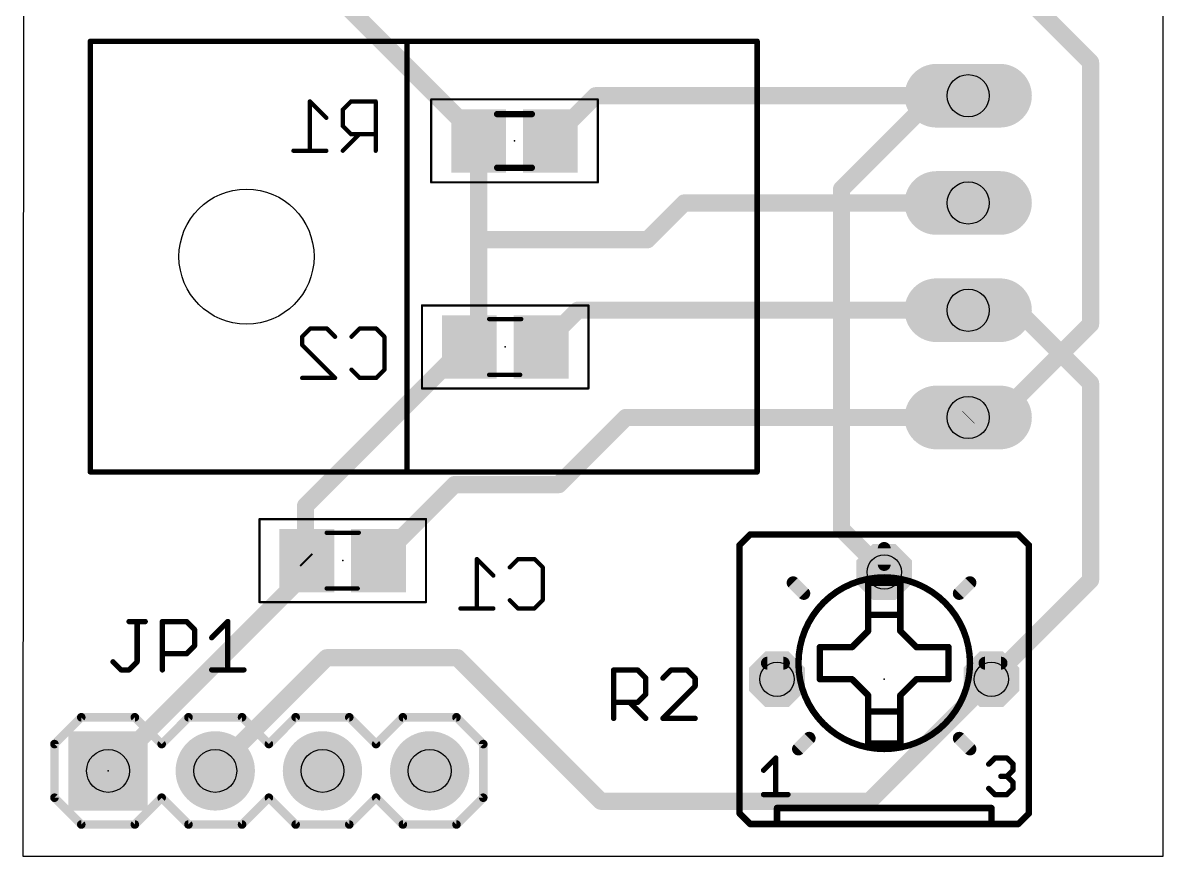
# Model space of a CAD drawing. Extents: x 0 to 27, y 0 to 45.
# Drawn here: x 0 to 27.02, y 0 to 19.74 of the extents above; entities that cross this region are included whole.
import ezdxf

# ---------------------------------------------------------------- set-up
doc = ezdxf.new("R2010")
doc.units = 0
for name, color, linetype in [('1', 22, 'CONTINUOUS'), ('16', 175, 'CONTINUOUS'), ('17', 82, 'CONTINUOUS'), ('20', 7, 'CONTINUOUS'), ('21', 253, 'CONTINUOUS'), ('23', 7, 'CONTINUOUS'), ('24', 7, 'CONTINUOUS'), ('25', 253, 'CONTINUOUS'), ('26', 253, 'CONTINUOUS'), ('40', 175, 'CONTINUOUS'), ('44', 253, 'CONTINUOUS'), ('51', 253, 'CONTINUOUS'), ('52', 253, 'CONTINUOUS')]:
    doc.layers.add(name, color=color, linetype=linetype)

# ---------------------------------------------------------------- blocks, each defined once
blk = doc.blocks.new('RECT')
blk.add_solid([(-0.5, -0.5), (0.5, -0.5), (-0.5, 0.5), (0.5, 0.5)])
blk = doc.blocks.new('SQUAREP')
blk.add_solid([(-0.5, -0.5), (0.5, -0.5), (-0.5, 0.5), (0.5, 0.5)])
blk = doc.blocks.new('ROUNDP')
at = {"const_width": 0.5}
blk.add_lwpolyline([(0, -0.25, 1), (0, 0.25, 1), (0, -0.25)], format="xyb", dxfattribs=at)
blk = doc.blocks.new('OCTAGONP')
at = {"const_width": 0.5}
blk.add_lwpolyline([(-0.25, -0.1036), (-0.25, 0.1036), (-0.1036, 0.25), (0.1036, 0.25), (0.25, 0.1036), (0.25, -0.1036), (0.1036, -0.25), (-0.1036, -0.25), (-0.25, -0.1036), (-0.25, 0.1036)], dxfattribs=at)
blk = doc.blocks.new('LONGP100')
at = {"const_width": 1}
blk.add_lwpolyline([(-0.5, 0), (0.5, 0)], dxfattribs=at)
at = {"const_width": 0.5}
for points in [[(-0.5, 0.25, 1), (-0.5, -0.25)], [(0.5, -0.25, 1), (0.5, 0.25)]]:
    blk.add_lwpolyline(points, format="xyb", dxfattribs=at)

msp = doc.modelspace()

# ---------------------------------------------------------------- linework, layer by layer
at = {"layer": '1', "const_width": 0.4064}
for points in [[(23.2, 20.9), (25.3, 18.8)], [(25.3, 18.8), (25.3, 12.6)], [(21.61, 18.01), (19.4, 15.8)], [(22.4, 18.01), (21.61, 18.01)], [(19.4, 15.8), (19.4, 7.74)], [(25.3, 12.6), (23.1, 10.4)], [(22.41, 10.4), (22.4, 10.39)], [(23.1, 10.4), (22.41, 10.4)], [(19.4, 7.74), (20.41, 6.73)], [(4.56, 2.06), (7.2, 4.7)], [(7.2, 4.7), (10.3, 4.7)], [(10.3, 4.7), (13.7, 1.3)], [(20.06, 1.3), (22.95, 4.19)], [(4.56, 2.02), (4.56, 2.06)], [(13.7, 1.3), (20.06, 1.3)]]:
    msp.add_lwpolyline(points, dxfattribs=at)
at = {"layer": '1', "const_width": 0.2032}
for points in [[(25.4016, 18.8, 1), (25.1984, 18.8)], [(25.2282, 18.7282, 1), (25.3718, 18.8718)], [(21.61, 18.1116, 1), (21.61, 17.9084)], [(21.6818, 17.9382, 1), (21.5382, 18.0818)], [(22.4, 17.9084, 1), (22.4, 18.1116)], [(19.5016, 15.8, 1), (19.2984, 15.8)], [(19.3282, 15.8718, 1), (19.4718, 15.7282)], [(25.1984, 12.6, 1), (25.4016, 12.6)], [(25.3718, 12.5282, 1), (25.2282, 12.6718)], [(22.3282, 10.4618, 1), (22.4718, 10.3182)], [(22.41, 10.5016, 1), (22.41, 10.2984)], [(22.4818, 10.3282, 1), (22.3382, 10.4718)], [(23.0282, 10.4718, 1), (23.1718, 10.3282)], [(23.1, 10.2984, 1), (23.1, 10.5016)], [(19.2984, 7.74, 1), (19.5016, 7.74)], [(19.4718, 7.8118, 1), (19.3282, 7.6682)], [(20.3382, 6.6582, 1), (20.4818, 6.8018)], [(7.2, 4.8016, 1), (7.2, 4.5984)], [(7.2718, 4.6282, 1), (7.1282, 4.7718)], [(10.3718, 4.7718, 1), (10.2282, 4.6282)], [(10.3, 4.5984, 1), (10.3, 4.8016)], [(23.0218, 4.1182, 1), (22.8782, 4.2618)], [(4.6616, 2.06, 1), (4.4584, 2.06)], [(4.4882, 2.1318, 1), (4.6318, 1.9882)], [(4.4584, 2.02, 1), (4.6616, 2.02)], [(13.7, 1.4016, 1), (13.7, 1.1984)], [(13.6282, 1.2282, 1), (13.7718, 1.3718)], [(19.9882, 1.3718, 1), (20.1318, 1.2282)], [(20.06, 1.1984, 1), (20.06, 1.4016)]]:
    msp.add_lwpolyline(points, format="xyb", dxfattribs=at)
at = {"layer": '16', "const_width": 0.4064}
for points in [[(10.8, 17), (7.1, 20.7)], [(13.57, 18.01), (12.5, 16.94)], [(22.4, 18.01), (13.57, 18.01)], [(10.8, 16.94), (10.8, 17)], [(10.8, 16.94), (10.8, 14.6)], [(15.67, 15.47), (14.8, 14.6)], [(22.4, 15.47), (15.67, 15.47)], [(10.8, 14.6), (10.8, 12.28)], [(14.8, 14.6), (10.8, 14.6)], [(13.15, 12.93), (12.28, 12.06)], [(22.4, 12.93), (13.15, 12.93)], [(22.4, 12.93), (23.57, 12.93)], [(23.57, 12.93), (25.3, 11.2)], [(10.8, 12.28), (10.58, 12.06)], [(10.46, 12.06), (6.7, 8.3)], [(10.58, 12.06), (10.46, 12.06)], [(25.3, 11.2), (25.3, 6.54)], [(14.29, 10.39), (12.7, 8.8)], [(22.4, 10.39), (14.29, 10.39)], [(10.23, 8.8), (8.43, 7)], [(12.7, 8.8), (10.23, 8.8)], [(6.7, 8.3), (6.7, 7.03)], [(6.7, 7.03), (6.73, 7)], [(6.73, 7), (6.73, 6.73)], [(6.73, 6.73), (2.02, 2.02)], [(25.3, 6.54), (22.95, 4.19)]]:
    msp.add_lwpolyline(points, dxfattribs=at)
at = {"layer": '16', "const_width": 0.2032}
for points in [[(13.57, 18.1116, 1), (13.57, 17.9084)], [(13.6418, 17.9382, 1), (13.4982, 18.0818)], [(22.4, 17.9084, 1), (22.4, 18.1116)], [(10.9016, 17, 1), (10.6984, 17)], [(10.9016, 16.94, 1), (10.6984, 16.94)], [(10.6984, 16.94, 1), (10.9016, 16.94)], [(10.7282, 16.9282, 1), (10.8718, 17.0718)], [(12.4282, 17.0118, 1), (12.5718, 16.8682)], [(15.67, 15.5716, 1), (15.67, 15.3684)], [(15.7418, 15.3982, 1), (15.5982, 15.5418)], [(22.4, 15.3684, 1), (22.4, 15.5716)], [(10.9016, 14.6, 1), (10.6984, 14.6)], [(10.8, 14.7016, 1), (10.8, 14.4984)], [(10.6984, 14.6, 1), (10.9016, 14.6)], [(14.7282, 14.6718, 1), (14.8718, 14.5282)], [(14.8, 14.4984, 1), (14.8, 14.7016)], [(13.15, 13.0316, 1), (13.15, 12.8284)], [(13.2218, 12.8582, 1), (13.0782, 13.0018)], [(22.4, 13.0316, 1), (22.4, 12.8284)], [(22.4, 12.8284, 1), (22.4, 13.0316)], [(23.6418, 13.0018, 1), (23.4982, 12.8582)], [(23.57, 12.8284, 1), (23.57, 13.0316)], [(10.8718, 12.2082, 1), (10.7282, 12.3518)], [(10.46, 12.1616, 1), (10.46, 11.9584)], [(10.5318, 11.9882, 1), (10.3882, 12.1318)], [(10.5082, 12.1318, 1), (10.6518, 11.9882)], [(10.58, 11.9584, 1), (10.58, 12.1616)], [(10.6984, 12.28, 1), (10.9016, 12.28)], [(12.2082, 12.1318, 1), (12.3518, 11.9882)], [(25.4016, 11.2, 1), (25.1984, 11.2)], [(25.2282, 11.1282, 1), (25.3718, 11.2718)], [(14.29, 10.4916, 1), (14.29, 10.2884)], [(14.3618, 10.3182, 1), (14.2182, 10.4618)], [(22.4, 10.2884, 1), (22.4, 10.4916)], [(10.23, 8.9016, 1), (10.23, 8.6984)], [(10.3018, 8.7282, 1), (10.1582, 8.8718)], [(12.6282, 8.8718, 1), (12.7718, 8.7282)], [(12.7, 8.6984, 1), (12.7, 8.9016)], [(6.8016, 8.3, 1), (6.5984, 8.3)], [(6.6282, 8.3718, 1), (6.7718, 8.2282)], [(6.5984, 7.03, 1), (6.8016, 7.03)], [(6.7718, 7.1018, 1), (6.6282, 6.9582)], [(6.8316, 7, 1), (6.6284, 7)], [(6.6582, 6.9282, 1), (6.8018, 7.0718)], [(8.3582, 7.0718, 1), (8.5018, 6.9282)], [(6.6284, 6.73, 1), (6.8316, 6.73)], [(6.8018, 6.6582, 1), (6.6582, 6.8018)], [(25.1984, 6.54, 1), (25.4016, 6.54)], [(25.3718, 6.4682, 1), (25.2282, 6.6118)], [(22.8782, 4.2618, 1), (23.0218, 4.1182)], [(1.9482, 2.0918, 1), (2.0918, 1.9482)]]:
    msp.add_lwpolyline(points, format="xyb", dxfattribs=at)
at = {"layer": '20'}
for p, q in [((0.03, 45.05), (0, 0)), ((27.02, 0), (27.02, 44.99)), ((0, 0), (27.02, 0))]:
    msp.add_line(p, q, dxfattribs=at)
msp.add_circle((5.3, 14.2), 1.6, dxfattribs=at)
at = {"layer": '21'}
for points, const_width in [([(9.1, 19.3), (1.6, 19.3)], 0.127), ([(1.6, 19.3), (1.6, 9.1)], 0.127), ([(17.4, 19.3), (9.1, 19.3)], 0.127), ([(9.1, 9.1), (9.1, 19.3)], 0.127), ([(17.4, 18.01), (17.4, 19.3)], 0.127), ([(17.4, 15.47), (17.4, 18.01)], 0.127), ([(17.4, 12.93), (17.4, 15.47)], 0.127), ([(17.4, 10.39), (17.4, 12.93)], 0.127), ([(17.4, 9.1), (17.4, 10.39)], 0.127), ([(1.6, 9.1), (9.1, 9.1)], 0.127), ([(9.1, 9.1), (17.4, 9.1)], 0.127), ([(17.235, 7.619), (16.981, 7.365)], 0.1524), ([(23.585, 7.619), (17.235, 7.619)], 0.1524), ([(23.585, 7.619), (23.839, 7.365)], 0.1524), ([(16.981, 7.365), (16.981, 3.936)], 0.1524), ([(20.41, 6.9078), (20.41, 7.2888)], 0.3048), ([(23.839, 3.936), (23.839, 7.365)], 0.1524), ([(18.505, 6.222), (18.251, 6.476)], 0.3048), ([(20.791, 6.476), (20.029, 6.476)], 0.1524), ([(20.029, 6.476), (20.029, 5.714)], 0.1524), ([(20.791, 5.714), (20.791, 6.476)], 0.1524), ([(22.188, 6.222), (22.442, 6.476)], 0.3048), ([(20.791, 5.714), (20.029, 5.714)], 0.1524), ([(20.029, 5.714), (20.029, 5.333)], 0.1524), ([(20.791, 5.333), (20.791, 5.714)], 0.1524), ([(20.029, 5.333), (19.648, 4.952)], 0.1524), ([(21.172, 4.952), (20.791, 5.333)], 0.1524), ([(19.648, 4.952), (18.886, 4.952)], 0.1524), ([(18.886, 4.952), (18.886, 4.19)], 0.1524), ([(21.934, 4.952), (21.172, 4.952)], 0.1524), ([(21.934, 4.19), (21.934, 4.952)], 0.1524), ([(18.0224, 4.571), (17.6414, 4.571)], 0.3048), ([(22.7976, 4.571), (23.1786, 4.571)], 0.3048), ([(18.886, 4.19), (19.648, 4.19)], 0.1524), ([(20.029, 3.809), (19.648, 4.19)], 0.1524), ([(20.791, 3.809), (21.172, 4.19)], 0.1524), ([(21.172, 4.19), (21.934, 4.19)], 0.1524), ([(20.029, 3.809), (20.029, 3.428)], 0.1524), ([(20.791, 3.428), (20.791, 3.809)], 0.1524), ([(1.385, 3.29), (0.75, 2.655)], 0.2032), ([(1.385, 3.29), (2.655, 3.29)], 0.2032), ([(2.655, 3.29), (3.29, 2.655)], 0.2032), ([(3.29, 2.655), (3.925, 3.29)], 0.2032), ([(3.925, 3.29), (5.195, 3.29)], 0.2032), ([(5.195, 3.29), (5.83, 2.655)], 0.2032), ([(5.83, 2.655), (6.465, 3.29)], 0.2032), ([(6.465, 3.29), (7.735, 3.29)], 0.2032), ([(7.735, 3.29), (8.37, 2.655)], 0.2032), ([(9.005, 3.29), (8.37, 2.655)], 0.2032), ([(9.005, 3.29), (10.275, 3.29)], 0.2032), ([(10.275, 3.29), (10.91, 2.655)], 0.2032), ([(20.791, 3.428), (20.029, 3.428)], 0.1524), ([(20.029, 3.428), (20.029, 2.666)], 0.1524), ([(20.791, 2.666), (20.791, 3.428)], 0.1524), ([(0.75, 2.655), (0.75, 1.385)], 0.2032), ([(10.91, 2.655), (10.91, 1.385)], 0.2032), ([(16.981, 2.666), (16.981, 1.015)], 0.1524), ([(20.029, 2.666), (20.791, 2.666)], 0.1524), ([(23.839, 1.015), (23.839, 2.666)], 0.1524), ([(17.5525, 2.0357), (17.8406, 2.3238)], 0.127), ([(17.8406, 2.3238), (17.8406, 1.4595)], 0.127), ([(22.8865, 2.1798), (23.0306, 2.3238)], 0.127), ([(23.0306, 2.3238), (23.3187, 2.3238)], 0.127), ([(23.3187, 2.3238), (23.4627, 2.1798)], 0.127), ([(23.4627, 2.1798), (23.4627, 2.0357)], 0.127), ([(23.3187, 1.8917), (23.1746, 1.8917)], 0.127), ([(23.4627, 2.0357), (23.3187, 1.8917)], 0.127), ([(23.3187, 1.8917), (23.4627, 1.7476)], 0.127), ([(23.0306, 1.4595), (22.8865, 1.6036)], 0.127), ([(23.4627, 1.6036), (23.3187, 1.4595)], 0.127), ([(23.4627, 1.7476), (23.4627, 1.6036)], 0.127), ([(0.75, 1.385), (1.385, 0.75)], 0.2032), ([(3.29, 1.385), (2.655, 0.75)], 0.2032), ([(3.925, 0.75), (3.29, 1.385)], 0.2032), ([(5.83, 1.385), (5.195, 0.75)], 0.2032), ([(6.465, 0.75), (5.83, 1.385)], 0.2032), ([(8.37, 1.385), (7.735, 0.75)], 0.2032), ([(8.37, 1.385), (9.005, 0.75)], 0.2032), ([(10.91, 1.385), (10.275, 0.75)], 0.2032), ([(17.5525, 1.4595), (18.1287, 1.4595)], 0.127), ([(23.3187, 1.4595), (23.0306, 1.4595)], 0.127), ([(17.235, 0.761), (16.981, 1.015)], 0.1524), ([(17.87, 1.142), (17.87, 0.761)], 0.1524), ([(17.87, 1.142), (19.394, 1.142)], 0.1524), ([(21.426, 1.142), (22.95, 1.142)], 0.1524), ([(22.95, 0.761), (22.95, 1.142)], 0.1524), ([(23.585, 0.761), (23.839, 1.015)], 0.1524), ([(2.655, 0.75), (1.385, 0.75)], 0.2032), ([(5.195, 0.75), (3.925, 0.75)], 0.2032), ([(7.735, 0.75), (6.465, 0.75)], 0.2032), ([(10.275, 0.75), (9.005, 0.75)], 0.2032), ([(17.235, 0.761), (17.87, 0.761)], 0.1524), ([(17.87, 0.761), (19.775, 0.761)], 0.1524), ([(21.045, 0.761), (22.95, 0.761)], 0.1524), ([(22.95, 0.761), (23.585, 0.761)], 0.1524)]:
    msp.add_lwpolyline(points, dxfattribs=dict(at, const_width=const_width))
for points, const_width in [([(1.6, 19.3317, 1), (1.6, 19.2683)], 0.0635), ([(1.6318, 19.3, 1), (1.5683, 19.3)], 0.0635), ([(9.1318, 19.3, 1), (9.0682, 19.3)], 0.0635), ([(9.1, 19.3317, 1), (9.1, 19.2683)], 0.0635), ([(9.1, 19.2683, 1), (9.1, 19.3317)], 0.0635), ([(17.4318, 19.3, 1), (17.3683, 19.3)], 0.0635), ([(17.4, 19.2683, 1), (17.4, 19.3317)], 0.0635), ([(17.4318, 18.01, 1), (17.3683, 18.01)], 0.0635), ([(17.3683, 18.01, 1), (17.4318, 18.01)], 0.0635), ([(17.4318, 15.47, 1), (17.3683, 15.47)], 0.0635), ([(17.3683, 15.47, 1), (17.4318, 15.47)], 0.0635), ([(17.4318, 12.93, 1), (17.3683, 12.93)], 0.0635), ([(17.3683, 12.93, 1), (17.4318, 12.93)], 0.0635), ([(17.4318, 10.39, 1), (17.3683, 10.39)], 0.0635), ([(17.3683, 10.39, 1), (17.4318, 10.39)], 0.0635), ([(1.6, 9.1318, 1), (1.6, 9.0682)], 0.0635), ([(1.5683, 9.1, 1), (1.6318, 9.1)], 0.0635), ([(9.1, 9.1318, 1), (9.1, 9.0682)], 0.0635), ([(9.0682, 9.1, 1), (9.1318, 9.1)], 0.0635), ([(9.1, 9.0682, 1), (9.1, 9.1318)], 0.0635), ([(17.3683, 9.1, 1), (17.4318, 9.1)], 0.0635), ([(17.4, 9.0682, 1), (17.4, 9.1318)], 0.0635), ([(17.235, 7.6571, 1), (17.235, 7.5809)], 0.0762), ([(17.2619, 7.5921, 1), (17.2081, 7.6459)], 0.0762), ([(23.6119, 7.6459, 1), (23.5581, 7.5921)], 0.0762), ([(23.585, 7.5809, 1), (23.585, 7.6571)], 0.0762), ([(17.0191, 7.365, 1), (16.9429, 7.365)], 0.0762), ([(16.9541, 7.3919, 1), (17.0079, 7.3381)], 0.0762), ([(20.4862, 7.2888, 1), (20.3338, 7.2888)], 0.1524), ([(23.8771, 7.365, 1), (23.8009, 7.365)], 0.0762), ([(23.8121, 7.3381, 1), (23.8659, 7.3919)], 0.0762), ([(20.3338, 6.9078, 1), (20.4862, 6.9078)], 0.1524), ([(18.3049, 6.5299, 1), (18.1971, 6.4221)], 0.1524), ([(20.029, 6.5141, 1), (20.029, 6.4379)], 0.0762), ([(20.0671, 6.476, 1), (19.9909, 6.476)], 0.0762), ([(20.8291, 6.476, 1), (20.7529, 6.476)], 0.0762), ([(20.791, 6.4379, 1), (20.791, 6.5141)], 0.0762), ([(22.4959, 6.4221, 1), (22.3881, 6.5299)], 0.1524), ([(18.4511, 6.1681, 1), (18.5589, 6.2759)], 0.1524), ([(22.1341, 6.2759, 1), (22.2419, 6.1681)], 0.1524), ([(20.029, 5.7521, 1), (20.029, 5.6759)], 0.0762), ([(20.0671, 5.714, 1), (19.9909, 5.714)], 0.0762), ([(19.9909, 5.714, 1), (20.0671, 5.714)], 0.0762), ([(20.8291, 5.714, 1), (20.7529, 5.714)], 0.0762), ([(20.7529, 5.714, 1), (20.8291, 5.714)], 0.0762), ([(20.791, 5.6759, 1), (20.791, 5.7521)], 0.0762), ([(20.0559, 5.3061, 1), (20.0021, 5.3599)], 0.0762), ([(20.8179, 5.3599, 1), (20.7641, 5.3061)], 0.0762), ([(19.9909, 5.333, 1), (20.0671, 5.333)], 0.0762), ([(20.7529, 5.333, 1), (20.8291, 5.333)], 0.0762), ([(18.886, 4.9901, 1), (18.886, 4.9139)], 0.0762), ([(18.9241, 4.952, 1), (18.8479, 4.952)], 0.0762), ([(19.6211, 4.9789, 1), (19.6749, 4.9251)], 0.0762), ([(19.648, 4.9139, 1), (19.648, 4.9901)], 0.0762), ([(21.172, 4.9901, 1), (21.172, 4.9139)], 0.0762), ([(21.1451, 4.9251, 1), (21.1989, 4.9789)], 0.0762), ([(21.9721, 4.952, 1), (21.8959, 4.952)], 0.0762), ([(21.934, 4.9139, 1), (21.934, 4.9901)], 0.0762), ([(17.6414, 4.6472, 1), (17.6414, 4.4948)], 0.1524), ([(18.0224, 4.4948, 1), (18.0224, 4.6472)], 0.1524), ([(22.7976, 4.6472, 1), (22.7976, 4.4948)], 0.1524), ([(23.1786, 4.4948, 1), (23.1786, 4.6472)], 0.1524), ([(18.886, 4.2281, 1), (18.886, 4.1519)], 0.0762), ([(18.8479, 4.19, 1), (18.9241, 4.19)], 0.0762), ([(19.6749, 4.2169, 1), (19.6211, 4.1631)], 0.0762), ([(19.648, 4.1519, 1), (19.648, 4.2281)], 0.0762), ([(21.172, 4.2281, 1), (21.172, 4.1519)], 0.0762), ([(21.1989, 4.1631, 1), (21.1451, 4.2169)], 0.0762), ([(21.8959, 4.19, 1), (21.9721, 4.19)], 0.0762), ([(21.934, 4.1519, 1), (21.934, 4.2281)], 0.0762), ([(16.9429, 3.936, 1), (17.0191, 3.936)], 0.0762), ([(20.0671, 3.809, 1), (19.9909, 3.809)], 0.0762), ([(20.0021, 3.7821, 1), (20.0559, 3.8359)], 0.0762), ([(20.8291, 3.809, 1), (20.7529, 3.809)], 0.0762), ([(20.7641, 3.8359, 1), (20.8179, 3.7821)], 0.0762), ([(23.8009, 3.936, 1), (23.8771, 3.936)], 0.0762), ([(1.385, 3.3408, 1), (1.385, 3.2392)], 0.1016), ([(1.4209, 3.2541, 1), (1.3491, 3.3259)], 0.1016), ([(2.6909, 3.3259, 1), (2.6191, 3.2541)], 0.1016), ([(2.655, 3.2392, 1), (2.655, 3.3408)], 0.1016), ([(3.925, 3.3408, 1), (3.925, 3.2392)], 0.1016), ([(3.9609, 3.2541, 1), (3.8891, 3.3259)], 0.1016), ([(5.2309, 3.3259, 1), (5.1591, 3.2541)], 0.1016), ([(5.195, 3.2392, 1), (5.195, 3.3408)], 0.1016), ([(6.465, 3.3408, 1), (6.465, 3.2392)], 0.1016), ([(6.5009, 3.2541, 1), (6.4291, 3.3259)], 0.1016), ([(7.7709, 3.3259, 1), (7.6991, 3.2541)], 0.1016), ([(7.735, 3.2392, 1), (7.735, 3.3408)], 0.1016), ([(9.005, 3.3408, 1), (9.005, 3.2392)], 0.1016), ([(9.0409, 3.2541, 1), (8.9691, 3.3259)], 0.1016), ([(10.3109, 3.3259, 1), (10.2391, 3.2541)], 0.1016), ([(10.275, 3.2392, 1), (10.275, 3.3408)], 0.1016), ([(20.029, 3.4661, 1), (20.029, 3.3899)], 0.0762), ([(20.0671, 3.428, 1), (19.9909, 3.428)], 0.0762), ([(19.9909, 3.428, 1), (20.0671, 3.428)], 0.0762), ([(20.8291, 3.428, 1), (20.7529, 3.428)], 0.0762), ([(20.7529, 3.428, 1), (20.8291, 3.428)], 0.0762), ([(20.791, 3.3899, 1), (20.791, 3.4661)], 0.0762), ([(0.8008, 2.655, 1), (0.6992, 2.655)], 0.1016), ([(0.7141, 2.6909, 1), (0.7859, 2.6191)], 0.1016), ([(3.2541, 2.6909, 1), (3.3259, 2.6191)], 0.1016), ([(3.2541, 2.6191, 1), (3.3259, 2.6909)], 0.1016), ([(5.7941, 2.6909, 1), (5.8659, 2.6191)], 0.1016), ([(5.7941, 2.6191, 1), (5.8659, 2.6909)], 0.1016), ([(8.3341, 2.6909, 1), (8.4059, 2.6191)], 0.1016), ([(8.3341, 2.6191, 1), (8.4059, 2.6909)], 0.1016), ([(10.9608, 2.655, 1), (10.8592, 2.655)], 0.1016), ([(10.8741, 2.6191, 1), (10.9459, 2.6909)], 0.1016), ([(17.0191, 2.666, 1), (16.9429, 2.666)], 0.0762), ([(20.029, 2.7041, 1), (20.029, 2.6279)], 0.0762), ([(19.9909, 2.666, 1), (20.0671, 2.666)], 0.0762), ([(20.7529, 2.666, 1), (20.8291, 2.666)], 0.0762), ([(20.791, 2.6279, 1), (20.791, 2.7041)], 0.0762), ([(23.8771, 2.666, 1), (23.8009, 2.666)], 0.0762), ([(17.8724, 2.3238, 1), (17.8089, 2.3238)], 0.0635), ([(17.8631, 2.3014, 1), (17.8182, 2.3463)], 0.0635), ([(22.864, 2.2022, 1), (22.909, 2.1573)], 0.0635), ([(23.0306, 2.3556, 1), (23.0306, 2.2921)], 0.0635), ([(23.053, 2.3014, 1), (23.0081, 2.3463)], 0.0635), ([(23.3411, 2.3463, 1), (23.2962, 2.3014)], 0.0635), ([(23.3187, 2.2921, 1), (23.3187, 2.3556)], 0.0635), ([(23.4945, 2.1798, 1), (23.431, 2.1798)], 0.0635), ([(23.4403, 2.1573, 1), (23.4852, 2.2022)], 0.0635), ([(17.53, 2.0582, 1), (17.575, 2.0133)], 0.0635), ([(23.1746, 1.9234, 1), (23.1746, 1.8599)], 0.0635), ([(23.3411, 1.9141, 1), (23.2962, 1.8692)], 0.0635), ([(23.2962, 1.9141, 1), (23.3411, 1.8692)], 0.0635), ([(23.3187, 1.8599, 1), (23.3187, 1.9234)], 0.0635), ([(23.431, 2.0357, 1), (23.4945, 2.0357)], 0.0635), ([(23.4852, 2.0133, 1), (23.4403, 2.0582)], 0.0635), ([(22.909, 1.626, 1), (22.864, 1.5811)], 0.0635), ([(23.4945, 1.7476, 1), (23.431, 1.7476)], 0.0635), ([(23.431, 1.6036, 1), (23.4945, 1.6036)], 0.0635), ([(23.4403, 1.7252, 1), (23.4852, 1.7701)], 0.0635), ([(23.4852, 1.5811, 1), (23.4403, 1.626)], 0.0635), ([(0.7859, 1.4209, 1), (0.7141, 1.3491)], 0.1016), ([(0.6992, 1.385, 1), (0.8008, 1.385)], 0.1016), ([(3.3259, 1.4209, 1), (3.2541, 1.3491)], 0.1016), ([(3.3259, 1.3491, 1), (3.2541, 1.4209)], 0.1016), ([(5.8659, 1.4209, 1), (5.7941, 1.3491)], 0.1016), ([(5.8659, 1.3491, 1), (5.7941, 1.4209)], 0.1016), ([(8.4059, 1.4209, 1), (8.3341, 1.3491)], 0.1016), ([(8.4059, 1.3491, 1), (8.3341, 1.4209)], 0.1016), ([(10.8592, 1.385, 1), (10.9608, 1.385)], 0.1016), ([(10.9459, 1.3491, 1), (10.8741, 1.4209)], 0.1016), ([(17.5525, 1.4912, 1), (17.5525, 1.4278)], 0.0635), ([(17.8089, 1.4595, 1), (17.8724, 1.4595)], 0.0635), ([(18.1287, 1.4278, 1), (18.1287, 1.4912)], 0.0635), ([(23.0306, 1.4912, 1), (23.0306, 1.4278)], 0.0635), ([(23.0081, 1.437, 1), (23.053, 1.482)], 0.0635), ([(23.2962, 1.482, 1), (23.3411, 1.437)], 0.0635), ([(23.3187, 1.4278, 1), (23.3187, 1.4912)], 0.0635), ([(17.0079, 1.0419, 1), (16.9541, 0.9881)], 0.0762), ([(17.9081, 1.142, 1), (17.8319, 1.142)], 0.0762), ([(17.87, 1.1801, 1), (17.87, 1.1039)], 0.0762), ([(19.394, 1.1039, 1), (19.394, 1.1801)], 0.0762), ([(21.426, 1.1801, 1), (21.426, 1.1039)], 0.0762), ([(22.9881, 1.142, 1), (22.9119, 1.142)], 0.0762), ([(22.95, 1.1039, 1), (22.95, 1.1801)], 0.0762), ([(23.8659, 0.9881, 1), (23.8121, 1.0419)], 0.0762), ([(1.385, 0.8008, 1), (1.385, 0.6992)], 0.1016), ([(1.3491, 0.7141, 1), (1.4209, 0.7859)], 0.1016), ([(2.6191, 0.7859, 1), (2.6909, 0.7141)], 0.1016), ([(2.655, 0.6992, 1), (2.655, 0.8008)], 0.1016), ([(3.925, 0.8008, 1), (3.925, 0.6992)], 0.1016), ([(3.8891, 0.7141, 1), (3.9609, 0.7859)], 0.1016), ([(5.1591, 0.7859, 1), (5.2309, 0.7141)], 0.1016), ([(5.195, 0.6992, 1), (5.195, 0.8008)], 0.1016), ([(6.465, 0.8008, 1), (6.465, 0.6992)], 0.1016), ([(6.4291, 0.7141, 1), (6.5009, 0.7859)], 0.1016), ([(7.6991, 0.7859, 1), (7.7709, 0.7141)], 0.1016), ([(7.735, 0.6992, 1), (7.735, 0.8008)], 0.1016), ([(9.005, 0.8008, 1), (9.005, 0.6992)], 0.1016), ([(8.9691, 0.7141, 1), (9.0409, 0.7859)], 0.1016), ([(10.2391, 0.7859, 1), (10.3109, 0.7141)], 0.1016), ([(10.275, 0.6992, 1), (10.275, 0.8008)], 0.1016), ([(16.9429, 1.015, 1), (17.0191, 1.015)], 0.0762), ([(17.235, 0.7991, 1), (17.235, 0.7229)], 0.0762), ([(17.2081, 0.7341, 1), (17.2619, 0.7879)], 0.0762), ([(17.87, 0.7991, 1), (17.87, 0.7229)], 0.0762), ([(17.87, 0.7229, 1), (17.87, 0.7991)], 0.0762), ([(19.775, 0.7229, 1), (19.775, 0.7991)], 0.0762), ([(21.045, 0.7991, 1), (21.045, 0.7229)], 0.0762), ([(22.95, 0.7991, 1), (22.95, 0.7229)], 0.0762), ([(22.95, 0.7229, 1), (22.95, 0.7991)], 0.0762), ([(23.5581, 0.7879, 1), (23.6119, 0.7341)], 0.0762), ([(23.585, 0.7229, 1), (23.585, 0.7991)], 0.0762), ([(23.8009, 1.015, 1), (23.8771, 1.015)], 0.0762), ([(17.8319, 0.761, 1), (17.9081, 0.761)], 0.0762), ([(22.9119, 0.761, 1), (22.9881, 0.761)], 0.0762)]:
    msp.add_lwpolyline(points, format="xyb", dxfattribs=dict(at, const_width=const_width))
at = {"layer": '23'}
for p in [(9.1, 14.2), (20.41, 4.19), (2.02, 2.02)]:
    msp.add_point(p, dxfattribs=at)
at = {"layer": '24'}
for p in [(11.65, 16.94), (11.43, 12.06), (7.58, 7)]:
    msp.add_point(p, dxfattribs=at)
at = {"layer": '25', "const_width": 0.127}
for points in [[(2.5186, 5.5563), (2.9, 5.5563)], [(2.7093, 4.603), (2.7093, 5.5563)], [(3.3067, 4.4123), (3.3067, 5.5563)], [(3.3067, 5.5563), (3.8787, 5.5563)], [(3.8787, 5.5563), (4.0693, 5.3656)], [(4.0693, 5.3656), (4.0693, 4.9843)], [(4.4761, 5.1749), (4.8574, 5.5563)], [(4.8574, 5.5563), (4.8574, 4.4123)], [(4.0693, 4.9843), (3.8787, 4.7936)], [(2.1373, 4.603), (2.328, 4.4123)], [(2.5186, 4.4123), (2.7093, 4.603)], [(3.8787, 4.7936), (3.3067, 4.7936)], [(2.328, 4.4123), (2.5186, 4.4123)], [(4.4761, 4.4123), (5.2387, 4.4123)], [(13.9985, 3.2635), (13.9985, 4.4075)], [(13.9985, 4.4075), (14.5705, 4.4075)], [(14.5705, 4.4075), (14.7612, 4.2168)], [(15.3586, 4.4075), (15.1679, 4.2168)], [(15.7399, 4.4075), (15.3586, 4.4075)], [(15.9305, 4.2168), (15.7399, 4.4075)], [(14.7612, 4.2168), (14.7612, 3.8355)], [(15.1679, 3.2635), (15.9305, 4.0262)], [(15.9305, 4.0262), (15.9305, 4.2168)], [(14.7612, 3.8355), (14.5705, 3.6448)], [(14.5705, 3.6448), (13.9985, 3.6448)], [(14.3798, 3.6448), (14.7612, 3.2635)], [(15.9305, 3.2635), (15.1679, 3.2635)]]:
    msp.add_lwpolyline(points, dxfattribs=at)
at = {"layer": '25', "const_width": 0.0635}
for points in [[(2.5186, 5.588, 1), (2.5186, 5.5245)], [(2.741, 5.5563, 1), (2.6775, 5.5563)], [(2.9, 5.5245, 1), (2.9, 5.588)], [(3.3384, 5.5563, 1), (3.2749, 5.5563)], [(3.3067, 5.588, 1), (3.3067, 5.5245)], [(3.9011, 5.5787, 1), (3.8562, 5.5338)], [(3.8787, 5.5245, 1), (3.8787, 5.588)], [(4.1011, 5.3656, 1), (4.0376, 5.3656)], [(4.0469, 5.3432, 1), (4.0918, 5.3881)], [(4.8892, 5.5563, 1), (4.8257, 5.5563)], [(4.8799, 5.5338, 1), (4.835, 5.5787)], [(4.4536, 5.1974, 1), (4.4985, 5.1525)], [(4.0376, 4.9843, 1), (4.1011, 4.9843)], [(4.0918, 4.9618, 1), (4.0469, 5.0067)], [(2.1598, 4.6254, 1), (2.1148, 4.5805)], [(2.6775, 4.603, 1), (2.741, 4.603)], [(2.7317, 4.5805, 1), (2.6868, 4.6254)], [(3.3067, 4.8254, 1), (3.3067, 4.7619)], [(3.8562, 4.8161, 1), (3.9011, 4.7712)], [(3.8787, 4.7619, 1), (3.8787, 4.8254)], [(2.328, 4.444, 1), (2.328, 4.3806)], [(2.3055, 4.3898, 1), (2.3504, 4.4348)], [(2.4962, 4.4348, 1), (2.5411, 4.3898)], [(2.5186, 4.3806, 1), (2.5186, 4.444)], [(3.2749, 4.4123, 1), (3.3384, 4.4123)], [(4.4761, 4.444, 1), (4.4761, 4.3806)], [(4.8257, 4.4123, 1), (4.8892, 4.4123)], [(5.2387, 4.3806, 1), (5.2387, 4.444)], [(14.0303, 4.4075, 1), (13.9667, 4.4075)], [(13.9985, 4.4392, 1), (13.9985, 4.3757)], [(14.5929, 4.4299, 1), (14.548, 4.385)], [(14.5705, 4.3757, 1), (14.5705, 4.4392)], [(15.3586, 4.4392, 1), (15.3586, 4.3757)], [(15.381, 4.385, 1), (15.3361, 4.4299)], [(15.7623, 4.4299, 1), (15.7174, 4.385)], [(15.7399, 4.3757, 1), (15.7399, 4.4392)], [(14.7929, 4.2168, 1), (14.7294, 4.2168)], [(14.7387, 4.1944, 1), (14.7836, 4.2393)], [(15.1454, 4.2393, 1), (15.1903, 4.1944)], [(15.9623, 4.2168, 1), (15.8988, 4.2168)], [(15.8988, 4.0262, 1), (15.9623, 4.0262)], [(15.9081, 4.1944, 1), (15.953, 4.2393)], [(15.953, 4.0037, 1), (15.9081, 4.0486)], [(14.7294, 3.8355, 1), (14.7929, 3.8355)], [(14.7836, 3.813, 1), (14.7387, 3.8579)], [(13.9985, 3.6766, 1), (13.9985, 3.6131)], [(14.4023, 3.6673, 1), (14.3574, 3.6224)], [(14.548, 3.6673, 1), (14.5929, 3.6224)], [(14.5705, 3.6131, 1), (14.5705, 3.6766)], [(13.9667, 3.2635, 1), (14.0303, 3.2635)], [(14.7387, 3.241, 1), (14.7836, 3.286)], [(15.1679, 3.2953, 1), (15.1679, 3.2317)], [(15.1454, 3.286, 1), (15.1903, 3.241)], [(15.9305, 3.2317, 1), (15.9305, 3.2953)]]:
    msp.add_lwpolyline(points, format="xyb", dxfattribs=at)
at = {"layer": '26', "const_width": 0.0508}
for points in [[(6.82, 17.8942, 1), (6.784, 17.8582)], [(6.8274, 17.8762, 1), (6.7766, 17.8762)], [(7.7765, 17.9016, 1), (7.7765, 17.8508)], [(7.7945, 17.8582, 1), (7.7585, 17.8942)], [(8.3866, 17.8762, 1), (8.3358, 17.8762)], [(8.3612, 17.8508, 1), (8.3612, 17.9016)], [(7.5636, 17.6993, 1), (7.5996, 17.6633)], [(7.607, 17.6813, 1), (7.5562, 17.6813)], [(7.1738, 17.4684, 1), (7.2098, 17.5044)], [(7.5996, 17.3095, 1), (7.5636, 17.2735)], [(7.5562, 17.2915, 1), (7.607, 17.2915)], [(7.7765, 17.122, 1), (7.7765, 17.0712)], [(7.7585, 17.0786, 1), (7.7945, 17.1146)], [(7.9894, 17.0786, 1), (7.9534, 17.1146)], [(8.3612, 17.0712, 1), (8.3612, 17.122)], [(6.4122, 16.7322, 1), (6.4122, 16.6814)], [(7.1918, 16.6814, 1), (7.1918, 16.7322)], [(6.7766, 16.7068, 1), (6.8274, 16.7068)], [(7.5636, 16.7248, 1), (7.5996, 16.6888)], [(8.3358, 16.7068, 1), (8.3866, 16.7068)], [(6.8141, 12.5216, 1), (6.8141, 12.4708)], [(6.8321, 12.4782, 1), (6.7961, 12.5142)], [(7.2219, 12.5142, 1), (7.1859, 12.4782)], [(7.2039, 12.4708, 1), (7.2039, 12.5216)], [(7.9835, 12.5216, 1), (7.9835, 12.4708)], [(8.0015, 12.4782, 1), (7.9655, 12.5142)], [(8.3913, 12.5142, 1), (8.3553, 12.4782)], [(8.3733, 12.4708, 1), (8.3733, 12.5216)], [(6.6012, 12.3193, 1), (6.6372, 12.2833)], [(6.6446, 12.3013, 1), (6.5938, 12.3013)], [(7.3808, 12.2833, 1), (7.4168, 12.3193)], [(7.7706, 12.3193, 1), (7.8066, 12.2833)], [(8.5936, 12.3013, 1), (8.5428, 12.3013)], [(8.5502, 12.2833, 1), (8.5862, 12.3193)], [(6.6372, 12.1244, 1), (6.6012, 12.0884)], [(6.5938, 12.1064, 1), (6.6446, 12.1064)], [(6.6192, 11.3522, 1), (6.6192, 11.3014)], [(7.3808, 11.3088, 1), (7.4168, 11.3448)], [(7.3988, 11.3014, 1), (7.3988, 11.3522)], [(7.8066, 11.5397, 1), (7.7706, 11.5037)], [(7.9835, 11.3522, 1), (7.9835, 11.3014)], [(7.9655, 11.3088, 1), (8.0015, 11.3448)], [(8.3553, 11.3448, 1), (8.3913, 11.3088)], [(8.3733, 11.3014, 1), (8.3733, 11.3522)], [(8.5428, 11.5217, 1), (8.5936, 11.5217)], [(8.5862, 11.5037, 1), (8.5502, 11.5397)], [(10.777, 7.0542, 1), (10.741, 7.0182)], [(10.7844, 7.0362, 1), (10.7336, 7.0362)], [(11.7335, 7.0616, 1), (11.7335, 7.0108)], [(11.7515, 7.0182, 1), (11.7155, 7.0542)], [(12.1413, 7.0542, 1), (12.1053, 7.0182)], [(12.1233, 7.0108, 1), (12.1233, 7.0616)], [(11.5206, 6.8593, 1), (11.5566, 6.8233)], [(12.3436, 6.8413, 1), (12.2928, 6.8413)], [(12.3002, 6.8233, 1), (12.3362, 6.8593)], [(11.1308, 6.6284, 1), (11.1668, 6.6644)], [(11.5566, 6.0797, 1), (11.5206, 6.0437)], [(12.2928, 6.0617, 1), (12.3436, 6.0617)], [(12.3362, 6.0437, 1), (12.3002, 6.0797)], [(10.3692, 5.8922, 1), (10.3692, 5.8414)], [(10.7336, 5.8668, 1), (10.7844, 5.8668)], [(11.1488, 5.8414, 1), (11.1488, 5.8922)], [(11.7335, 5.8922, 1), (11.7335, 5.8414)], [(11.7155, 5.8488, 1), (11.7515, 5.8848)], [(12.1053, 5.8848, 1), (12.1413, 5.8488)], [(12.1233, 5.8414, 1), (12.1233, 5.8922)]]:
    msp.add_lwpolyline(points, format="xyb", dxfattribs=at)
at = {"layer": '26', "const_width": 0.1016}
for points in [[(7.1918, 17.4864), (6.802, 17.8762)], [(6.802, 17.8762), (6.802, 16.7068)], [(7.7765, 17.8762), (7.5816, 17.6813)], [(8.3612, 17.8762), (7.7765, 17.8762)], [(8.3612, 16.7068), (8.3612, 17.8762)], [(7.5816, 17.6813), (7.5816, 17.2915)], [(7.5816, 17.2915), (7.7765, 17.0966)], [(7.9714, 17.0966), (7.5816, 16.7068)], [(7.7765, 17.0966), (8.3612, 17.0966)], [(7.1918, 16.7068), (6.4122, 16.7068)], [(6.6192, 12.3013), (6.8141, 12.4962)], [(6.8141, 12.4962), (7.2039, 12.4962)], [(7.2039, 12.4962), (7.3988, 12.3013)], [(7.7886, 12.3013), (7.9835, 12.4962)], [(7.9835, 12.4962), (8.3733, 12.4962)], [(8.3733, 12.4962), (8.5682, 12.3013)], [(6.6192, 12.1064), (6.6192, 12.3013)], [(8.5682, 12.3013), (8.5682, 11.5217)], [(7.3988, 11.3268), (6.6192, 12.1064)], [(6.6192, 11.3268), (7.3988, 11.3268)], [(7.9835, 11.3268), (7.7886, 11.5217)], [(8.3733, 11.3268), (7.9835, 11.3268)], [(8.5682, 11.5217), (8.3733, 11.3268)], [(11.1488, 6.6464), (10.759, 7.0362)], [(10.759, 7.0362), (10.759, 5.8668)], [(11.5386, 6.8413), (11.7335, 7.0362)], [(11.7335, 7.0362), (12.1233, 7.0362)], [(12.1233, 7.0362), (12.3182, 6.8413)], [(12.3182, 6.8413), (12.3182, 6.0617)], [(11.7335, 5.8668), (11.5386, 6.0617)], [(12.3182, 6.0617), (12.1233, 5.8668)], [(11.1488, 5.8668), (10.3692, 5.8668)], [(12.1233, 5.8668), (11.7335, 5.8668)]]:
    msp.add_lwpolyline(points, dxfattribs=at)
at = {"layer": '40', "const_width": 0.0508}
for points in [[(13.623, 17.923), (9.677, 17.923)], [(9.677, 17.923), (9.677, 15.957)], [(13.623, 15.957), (13.623, 17.923)], [(9.677, 15.957), (13.623, 15.957)], [(13.403, 13.043), (9.457, 13.043)], [(9.457, 13.043), (9.457, 11.077)], [(13.403, 11.077), (13.403, 13.043)], [(9.457, 11.077), (13.403, 11.077)], [(9.553, 7.983), (5.607, 7.983)], [(5.607, 7.983), (5.607, 6.017)], [(9.553, 6.017), (9.553, 7.983)], [(5.607, 6.017), (9.553, 6.017)]]:
    msp.add_lwpolyline(points, dxfattribs=at)
at = {"layer": '40', "const_width": 0.0254}
for points in [[(9.677, 17.9357, 1), (9.677, 17.9103)], [(9.6897, 17.923, 1), (9.6643, 17.923)], [(13.6357, 17.923, 1), (13.6103, 17.923)], [(13.623, 17.9103, 1), (13.623, 17.9357)], [(9.677, 15.9697, 1), (9.677, 15.9443)], [(9.6643, 15.957, 1), (9.6897, 15.957)], [(13.6103, 15.957, 1), (13.6357, 15.957)], [(13.623, 15.9443, 1), (13.623, 15.9697)], [(9.457, 13.0557, 1), (9.457, 13.0303)], [(9.4697, 13.043, 1), (9.4443, 13.043)], [(13.4157, 13.043, 1), (13.3903, 13.043)], [(13.403, 13.0303, 1), (13.403, 13.0557)], [(9.457, 11.0897, 1), (9.457, 11.0643)], [(9.4443, 11.077, 1), (9.4697, 11.077)], [(13.3903, 11.077, 1), (13.4157, 11.077)], [(13.403, 11.0643, 1), (13.403, 11.0897)], [(5.607, 7.9957, 1), (5.607, 7.9703)], [(5.6197, 7.983, 1), (5.5943, 7.983)], [(9.5657, 7.983, 1), (9.5403, 7.983)], [(9.553, 7.9703, 1), (9.553, 7.9957)], [(5.607, 6.0297, 1), (5.607, 6.0043)], [(5.5943, 6.017, 1), (5.6197, 6.017)], [(9.5403, 6.017, 1), (9.5657, 6.017)], [(9.553, 6.0043, 1), (9.553, 6.0297)]]:
    msp.add_lwpolyline(points, format="xyb", dxfattribs=at)
at = {"layer": '44'}
for centre, radius in [((22.4, 18.01), 0.5), ((22.4, 15.47), 0.5), ((22.4, 12.93), 0.5), ((22.4, 10.39), 0.5), ((20.41, 6.73), 0.4064), ((17.87, 4.19), 0.4064), ((22.95, 4.19), 0.4064), ((2.02, 2.02), 0.508), ((4.56, 2.02), 0.508), ((7.1, 2.02), 0.508), ((9.64, 2.02), 0.508)]:
    msp.add_circle(centre, radius, dxfattribs=at)
at = {"layer": '51'}
for points, const_width in [([(20.41, 2.539, 1), (20.41, 6.603, 1), (20.41, 2.539)], 0.1524), ([(17.0191, 3.936, 1), (16.9429, 3.936)], 0.0762), ([(23.8771, 3.936, 1), (23.8009, 3.936)], 0.0762), ([(16.9429, 2.666, 1), (17.0191, 2.666)], 0.0762), ([(18.6859, 2.7391, 1), (18.5781, 2.8469)], 0.1524), ([(22.2419, 2.8469, 1), (22.1341, 2.7391)], 0.1524), ([(23.8009, 2.666, 1), (23.8771, 2.666)], 0.0762), ([(18.3241, 2.5929, 1), (18.4319, 2.4851)], 0.1524), ([(22.3881, 2.4851, 1), (22.4959, 2.5929)], 0.1524), ([(19.394, 1.1801, 1), (19.394, 1.1039)], 0.0762), ([(21.426, 1.1039, 1), (21.426, 1.1801)], 0.0762), ([(19.775, 0.7991, 1), (19.775, 0.7229)], 0.0762), ([(21.045, 0.7229, 1), (21.045, 0.7991)], 0.0762)]:
    msp.add_lwpolyline(points, format="xyb", dxfattribs=dict(at, const_width=const_width))
for points, const_width in [([(16.981, 3.936), (16.981, 2.666)], 0.1524), ([(23.839, 2.666), (23.839, 3.936)], 0.1524), ([(18.632, 2.793), (18.378, 2.539)], 0.3048), ([(22.188, 2.793), (22.442, 2.539)], 0.3048), ([(19.394, 1.142), (21.426, 1.142)], 0.1524), ([(19.775, 0.761), (21.045, 0.761)], 0.1524)]:
    msp.add_lwpolyline(points, dxfattribs=dict(at, const_width=const_width))
at = {"layer": '52'}
for points, const_width in [([(12.06, 17.575), (11.24, 17.575)], 0.1524), ([(12.06, 16.305), (11.24, 16.305)], 0.1524), ([(11.811, 12.72), (11.049, 12.72)], 0.1016), ([(11.786, 11.4), (11.049, 11.4)], 0.1016), ([(7.961, 7.66), (7.199, 7.66)], 0.1016), ([(7.936, 6.34), (7.199, 6.34)], 0.1016)]:
    msp.add_lwpolyline(points, dxfattribs=dict(at, const_width=const_width))
for points, const_width in [([(11.24, 17.6131, 1), (11.24, 17.5369)], 0.0762), ([(12.06, 17.5369, 1), (12.06, 17.6131)], 0.0762), ([(11.24, 16.3431, 1), (11.24, 16.2669)], 0.0762), ([(12.06, 16.2669, 1), (12.06, 16.3431)], 0.0762), ([(11.049, 12.7454, 1), (11.049, 12.6946)], 0.0508), ([(11.811, 12.6946, 1), (11.811, 12.7454)], 0.0508), ([(11.049, 11.4254, 1), (11.049, 11.3746)], 0.0508), ([(11.786, 11.3746, 1), (11.786, 11.4254)], 0.0508), ([(7.199, 7.6854, 1), (7.199, 7.6346)], 0.0508), ([(7.961, 7.6346, 1), (7.961, 7.6854)], 0.0508), ([(7.199, 6.3654, 1), (7.199, 6.3146)], 0.0508), ([(7.936, 6.3146, 1), (7.936, 6.3654)], 0.0508)]:
    msp.add_lwpolyline(points, format="xyb", dxfattribs=dict(at, const_width=const_width))

# ---------------------------------------------------------------- block references
at = {"layer": '16', "xscale": 1.3, "yscale": 1.5, "rotation": 180}
for p in [(10.8, 16.94), (12.5, 16.94), (10.58, 12.06), (12.28, 12.06), (6.73, 7), (8.43, 7)]:
    msp.add_blockref('RECT', p, dxfattribs=at)
at = {"layer": '17'}
for name, p, xscale, yscale, rotation in [('LONGP100', (22.4, 18.01), 1.508, 1.508, 180), ('LONGP100', (22.4, 18.01), 1.508, 1.508, 180), ('LONGP100', (22.4, 15.47), 1.508, 1.508, 180), ('LONGP100', (22.4, 15.47), 1.508, 1.508, 180), ('LONGP100', (22.4, 12.93), 1.508, 1.508, 180), ('LONGP100', (22.4, 12.93), 1.508, 1.508, 180), ('LONGP100', (22.4, 10.39), 1.508, 1.508, 180), ('LONGP100', (22.4, 10.39), 1.508, 1.508, 180), ('SQUAREP', (2.02, 2.02), 1.8796, 1.8796, 90), ('SQUAREP', (2.02, 2.02), 1.8796, 1.8796, 90), ('ROUNDP', (4.56, 2.02), 1.8796, 1.8796, 90), ('ROUNDP', (4.56, 2.02), 1.8796, 1.8796, 90), ('ROUNDP', (7.1, 2.02), 1.8796, 1.8796, 90), ('ROUNDP', (7.1, 2.02), 1.8796, 1.8796, 90), ('ROUNDP', (9.64, 2.02), 1.8796, 1.8796, 90), ('ROUNDP', (9.64, 2.02), 1.8796, 1.8796, 90)]:
    msp.add_blockref(name, p, dxfattribs=dict(at, xscale=xscale, yscale=yscale, rotation=rotation))
at = {"layer": '17', "xscale": 1.3208, "yscale": 1.3208}
for p in [(20.41, 6.73), (20.41, 6.73), (17.87, 4.19), (17.87, 4.19), (22.95, 4.19), (22.95, 4.19)]:
    msp.add_blockref('OCTAGONP', p, dxfattribs=at)
at = {"layer": '51', "xscale": 0.508, "yscale": 0.508}
for p in [(2.02, 2.02), (4.56, 2.02), (7.1, 2.02), (9.64, 2.02)]:
    msp.add_blockref('RECT', p, dxfattribs=at)
at = {"layer": '52', "rotation": 180}
for p, xscale, yscale in [((10.9186, 16.9415), 0.65, 1.4), ((12.3918, 16.9415), 0.65, 1.4), ((10.6994, 12.0612), 0.7501, 1.4501), ((12.1471, 12.0612), 0.7501, 1.4501), ((6.8494, 7.0011), 0.7501, 1.4501), ((8.2972, 7.0011), 0.7501, 1.4501)]:
    msp.add_blockref('RECT', p, dxfattribs=dict(at, xscale=xscale, yscale=yscale))

doc.saveas('drawing.dxf')
